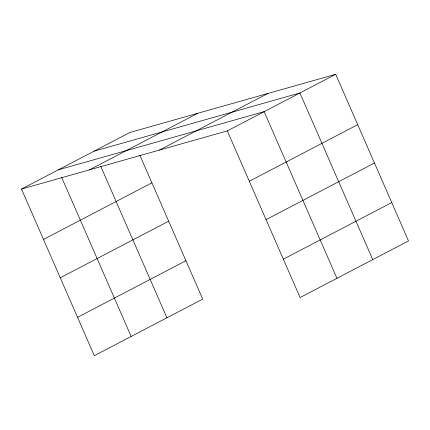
<?xml version="1.0" encoding="UTF-8"?>
<svg xmlns="http://www.w3.org/2000/svg" width="430" height="430" viewBox="0 0 430 430"><rect width="100%" height="100%" fill="white"/><g stroke="black" fill="none" stroke-linecap="round" stroke-linejoin="round"><path stroke-width="0.64" d="M21.5 189.06L129.903 132.467L335.701 74.304L408.5 240.94L300.097 297.533L227.298 130.897L21.5 189.06L94.299 355.696L202.702 299.103L139.831 155.192M89.413 169.866L197.816 113.273M159.385 150.091L267.788 93.498M227.298 130.897L335.701 74.304M43.505 239.424L151.903 182.831M60.264 277.791L168.667 221.203M249.303 181.261L357.701 124.668M77.54 317.324L185.937 260.736M266.062 219.628L374.465 163.04M283.338 259.161L391.735 202.573M94.127 151.145L299.925 92.982L372.729 259.618M58.356 169.818L264.154 111.655L336.953 278.291M100.835 166.496L166.931 317.781M61.576 177.187L131.155 336.454"/></g></svg>
